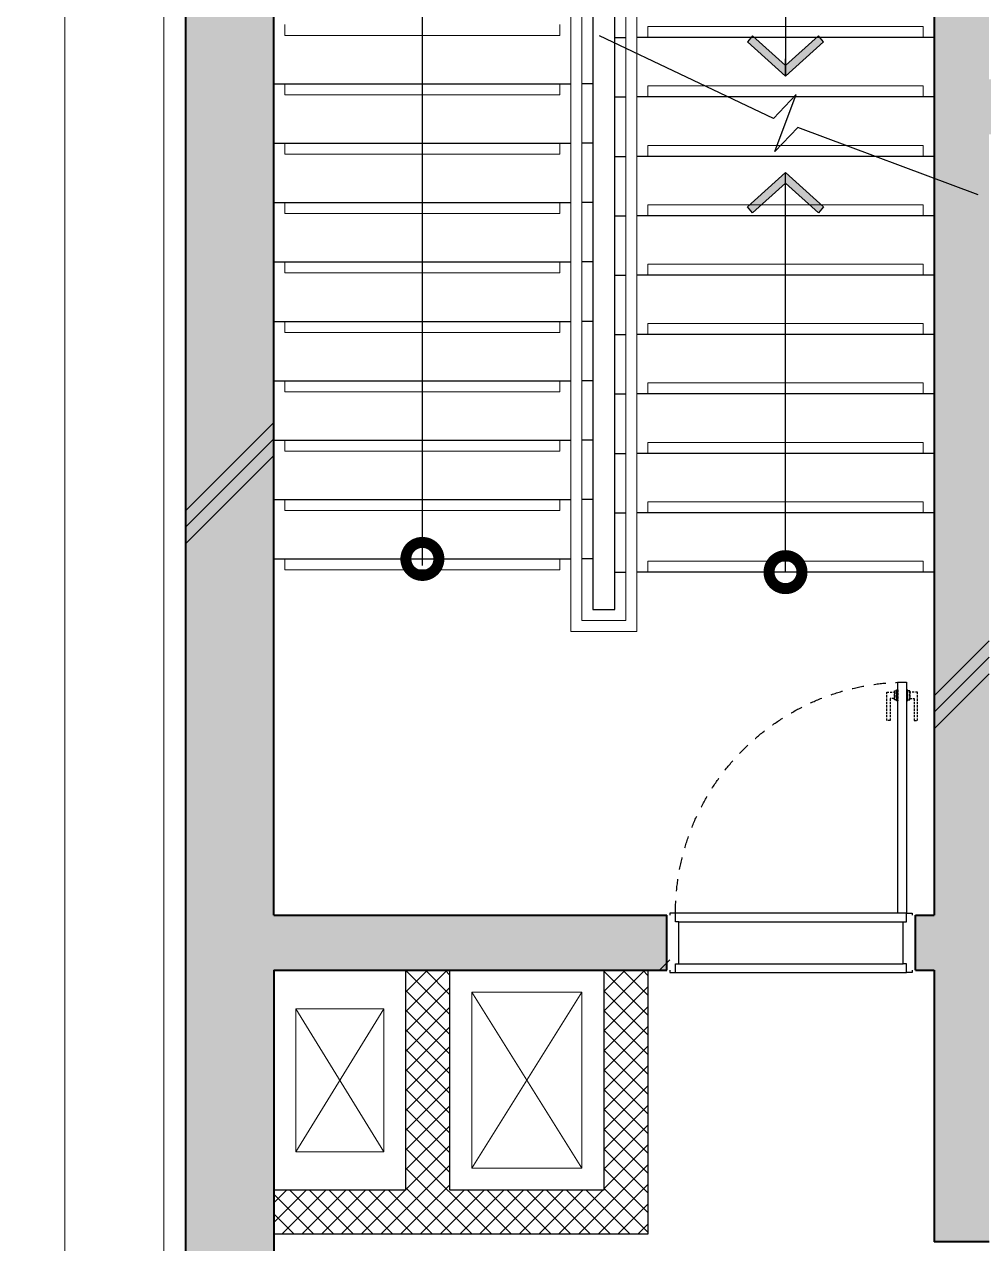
# Model space of a CAD drawing. Header units: millimetres. Extents: x 3546612 to 5615882, y 547008 to 3162891.
# Drawn here: x 5377392 to 5381750, y 2420775 to 2426318 of the extents above; entities that cross this region are included whole.
import ezdxf

# ---------------------------------------------------------------- set-up
doc = ezdxf.new("R2010")
doc.units = ezdxf.units.MM
doc.linetypes.add('XR-평면도$0$DASHEDX2', pattern=[1.5, 1, -0.5])
doc.linetypes.add('XR-평면도$0$HID', pattern=[2, 1.1, -0.9])
for name, color, linetype, lineweight in [('XR-평면도$0$A-CNTL', 9, 'Continuous', 15), ('XR-평면도$0$A-CONC-LIN1', 9, 'Continuous', 40), ('XR-평면도$0$A-DWXM-DOOR', 9, 'Continuous', 25), ('XR-평면도$0$A-ELEV-LIN3', 9, 'Continuous', 18), ('XR-평면도$0$A-SSXM-STAIR', 9, 'Continuous', 25), ('XR-평면도$0$A-SSXS-HAND', 9, 'Continuous', 20), ('XR-평면도$0$A-WAXM-BLOC', 9, 'Continuous', 25), ('XR-평면도$0$A-XXXX-HATC', 9, 'Continuous', 18), ('XR-평면도$0$A-XXXX-OPEN', 9, 'Continuous', 15), ('XR-평면도$0$A-XXXX-SYMB', 9, 'Continuous', 25)]:
    doc.layers.add(name, color=color, linetype=linetype, lineweight=lineweight)
doc.layers.add('XR-평면도$0$A-CONC-SOLD', color=9, linetype='Continuous')

# ---------------------------------------------------------------- blocks, each defined once
blk = doc.blocks.new('XR-평면도$0$ARROW')
blk.add_lwpolyline([(-0.002, 0.87), (0.738, 0), (-0.002, -0.87), (0.15, -1), (1, 0), (0.15, 1)], close=True)
for points in [[(-0.002, 0.87), (0.15, 1), (0.738, 0), (1, 0)], [(0.738, 0), (1, 0), (-0.002, -0.87), (0.15, -1)]]:
    blk.add_solid(points)
blk = doc.blocks.new('XR-평면도$0$계단실(기준층)230530')
at = {"layer": 'XR-평면도$0$A-ELEV-LIN3'}
for points in [[(-3403641.1, 1602620.6), (-3403641.1, 1602570.6), (-3402391.1, 1602570.6), (-3402391.1, 1602620.6)], [(-3400741.1, 1602560.6), (-3400741.1, 1602610.6), (-3401991.1, 1602610.6), (-3401991.1, 1602576.5)], [(-3401991.1, 1602576.5), (-3401991.1, 1602560.6)], [(-3403641.1, 1602350.6), (-3403641.1, 1602300.6), (-3402391.1, 1602300.6), (-3402391.1, 1602350.6)], [(-3400741.1, 1602290.6), (-3400741.1, 1602340.6), (-3401991.1, 1602340.6), (-3401991.1, 1602290.6)], [(-3403641.1, 1602080.6), (-3403641.1, 1602030.6), (-3402391.1, 1602030.6), (-3402391.1, 1602080.6)], [(-3400741.1, 1602020.6), (-3400741.1, 1602070.6), (-3401991.1, 1602070.6), (-3401991.1, 1602020.6)], [(-3403641.1, 1601810.6), (-3403641.1, 1601760.6), (-3402391.1, 1601760.6), (-3402391.1, 1601810.6)], [(-3400741.1, 1601750.6), (-3400741.1, 1601800.6), (-3401991.1, 1601800.6), (-3401991.1, 1601750.6)], [(-3403641.1, 1601540.6), (-3403641.1, 1601490.6), (-3402391.1, 1601490.6), (-3402391.1, 1601540.6)], [(-3400741.1, 1601480.6), (-3400741.1, 1601530.6), (-3401991.1, 1601530.6), (-3401991.1, 1601480.6)], [(-3403641.1, 1601270.6), (-3403641.1, 1601220.6), (-3402391.1, 1601220.6), (-3402391.1, 1601270.6)], [(-3400741.1, 1601210.6), (-3400741.1, 1601260.6), (-3401991.1, 1601260.6), (-3401991.1, 1601210.6)], [(-3403641.1, 1601000.6), (-3403641.1, 1600950.6), (-3402391.1, 1600950.6), (-3402391.1, 1601000.6)], [(-3400741.1, 1600940.6), (-3400741.1, 1600990.6), (-3401991.1, 1600990.6), (-3401991.1, 1600940.6)], [(-3403641.1, 1600730.6), (-3403641.1, 1600680.6), (-3402391.1, 1600680.6), (-3402391.1, 1600730.6)], [(-3400741.1, 1600670.6), (-3400741.1, 1600720.6), (-3401991.1, 1600720.6), (-3401991.1, 1600670.6)], [(-3403641.1, 1600460.6), (-3403641.1, 1600410.6), (-3402391.1, 1600410.6), (-3402391.1, 1600460.6)], [(-3400741.1, 1600400.6), (-3400741.1, 1600450.6), (-3401991.1, 1600450.6), (-3401991.1, 1600400.6)], [(-3403641.1, 1600190.6), (-3403641.1, 1600140.6), (-3402391.1, 1600140.6), (-3402391.1, 1600190.6)], [(-3400741.1, 1600130.6), (-3400741.1, 1600180.6), (-3401991.1, 1600180.6), (-3401991.1, 1600130.6)]]:
    blk.add_lwpolyline(points, dxfattribs=at)
at = {"layer": 'XR-평면도$0$A-SSXM-STAIR'}
for points in [[(-3402141.1, 1599960.6), (-3402141.1, 1603870.6), (-3402241.1, 1603870.6), (-3402241.1, 1599960.6), (-3402141.1, 1599960.6)], [(-3402141.1, 1602560.6), (-3402091.1, 1602560.6)], [(-3400691.1, 1602560.6), (-3402041.1, 1602560.6)], [(-3403691.1, 1602350.6), (-3402341.1, 1602350.6)], [(-3402241.1, 1602350.6), (-3402291.1, 1602350.6)], [(-3402241.1, 1602350.6), (-3402291.1, 1602350.6)], [(-3402141.1, 1602290.6), (-3402091.1, 1602290.6)], [(-3400691.1, 1602290.6), (-3402041.1, 1602290.6)], [(-3403691.1, 1602080.6), (-3402341.1, 1602080.6)], [(-3402241.1, 1602080.6), (-3402291.1, 1602080.6)], [(-3402241.1, 1602080.6), (-3402291.1, 1602080.6)], [(-3402141.1, 1602020.6), (-3402091.1, 1602020.6)], [(-3400691.1, 1602020.6), (-3402041.1, 1602020.6)], [(-3403691.1, 1601810.6), (-3402341.1, 1601810.6)], [(-3402241.1, 1601810.6), (-3402291.1, 1601810.6)], [(-3402241.1, 1601810.6), (-3402291.1, 1601810.6)], [(-3402141.1, 1601750.6), (-3402091.1, 1601750.6)], [(-3400691.1, 1601750.6), (-3402041.1, 1601750.6)], [(-3403691.1, 1601540.6), (-3402341.1, 1601540.6)], [(-3402241.1, 1601540.6), (-3402291.1, 1601540.6)], [(-3402241.1, 1601540.6), (-3402291.1, 1601540.6)], [(-3402141.1, 1601480.6), (-3402091.1, 1601480.6)], [(-3400691.1, 1601480.6), (-3402041.1, 1601480.6)], [(-3403691.1, 1601270.6), (-3402341.1, 1601270.6)], [(-3402241.1, 1601270.6), (-3402291.1, 1601270.6)], [(-3402241.1, 1601270.6), (-3402291.1, 1601270.6)], [(-3402141.1, 1601210.6), (-3402091.1, 1601210.6)], [(-3400691.1, 1601210.6), (-3402041.1, 1601210.6)], [(-3403691.1, 1601000.6), (-3402341.1, 1601000.6)], [(-3402241.1, 1601000.6), (-3402291.1, 1601000.6)], [(-3402241.1, 1601000.6), (-3402291.1, 1601000.6)], [(-3402141.1, 1600940.6), (-3402091.1, 1600940.6)], [(-3400691.1, 1600940.6), (-3402041.1, 1600940.6)], [(-3403691.1, 1600730.6), (-3402341.1, 1600730.6)], [(-3402241.1, 1600730.6), (-3402291.1, 1600730.6)], [(-3402241.1, 1600730.6), (-3402291.1, 1600730.6)], [(-3402141.1, 1600670.6), (-3402091.1, 1600670.6)], [(-3400691.1, 1600670.6), (-3402041.1, 1600670.6)], [(-3403691.1, 1600460.6), (-3402341.1, 1600460.6)], [(-3402241.1, 1600460.6), (-3402291.1, 1600460.6)], [(-3402241.1, 1600460.6), (-3402291.1, 1600460.6)], [(-3402141.1, 1600400.6), (-3402091.1, 1600400.6)], [(-3400691.1, 1600400.6), (-3402041.1, 1600400.6)], [(-3403691.1, 1600190.6), (-3402341.1, 1600190.6)], [(-3402241.1, 1600190.6), (-3402291.1, 1600190.6)], [(-3402241.1, 1600190.6), (-3402291.1, 1600190.6)], [(-3402141.1, 1600130.6), (-3402091.1, 1600130.6)], [(-3400691.1, 1600130.6), (-3402041.1, 1600130.6)]]:
    blk.add_lwpolyline(points, dxfattribs=at)
at = {"layer": 'XR-평면도$0$A-SSXS-HAND'}
for points in [[(-3402041.1, 1602630.3), (-3402041.1, 1603970.6), (-3402341.1, 1603970.6), (-3402341.1, 1599860.6), (-3402041.1, 1599860.6), (-3402041.1, 1602630.3)], [(-3402091.1, 1602654), (-3402091.1, 1603920.6), (-3402291.1, 1603920.6), (-3402291.1, 1599910.6), (-3402091.1, 1599910.6), (-3402091.1, 1602654)]]:
    blk.add_lwpolyline(points, dxfattribs=at)
at = {"layer": 'XR-평면도$0$A-XXXX-SYMB'}
for points in [[(-3403015.7, 1600161), (-3403015.7, 1604476), (-3401365.7, 1604476), (-3401366.1, 1602385.2)], [(-3400491.1, 1601845.9), (-3401310.7, 1602151.5), (-3401414.1, 1602042.9), (-3401318.1, 1602301.3), (-3401421.4, 1602192.7), (-3402211.9, 1602567.9)], [(-3401366.1, 1602385.2), (-3401366.1, 1602463.6)], [(-3401366.1, 1600130.6), (-3401366.1, 1601947.2)]]:
    blk.add_lwpolyline(points, dxfattribs=at)
at = {"layer": 'XR-평면도$0$A-XXXX-SYMB', "const_width": 150}
for points in [[(-3403041.1, 1600190.6, 1), (-3402991.1, 1600190.6, 1)], [(-3401391.1, 1600130.6, 1), (-3401341.1, 1600130.6, 1)]]:
    blk.add_lwpolyline(points, format="xyb", close=True, dxfattribs=at)
at = {"layer": 'XR-평면도$0$A-XXXX-SYMB', "yscale": 172.3206394866575, "zscale": 183.004177226685}
for p, xscale, rotation in [((-3401366.1, 1602568.3), 183.004177226685, 270), ((-3401366.1, 1601764.2), -183.004177226685, 269.9999999999999)]:
    blk.add_blockref('XR-평면도$0$ARROW', p, dxfattribs=dict(at, xscale=xscale, rotation=rotation))
blk = doc.blocks.new('XR-평면도$0$중심선(210216)')
at = {"layer": 'XR-평면도$0$A-CNTL', "ltscale": 300}
blk.add_lwpolyline([(55000, 206000), (55000, -10000)], dxfattribs=at)
blk = doc.blocks.new('XR-평면도$0$도어250(1100)')
at = {"layer": 'XR-평면도$0$A-DWXM-DOOR', "color": 9, "linetype": 'XR-평면도$0$DASHEDX2', "ltscale": 10}
for points in [[(-25, 1005), (10, 1005), (10, 975), (-10, 975), (-10, 875), (-25, 875)], [(20, 1010), (20, 970), (10, 970), (10, 1010)], [(20, 965), (20, 1015), (25, 1015), (25, 965)], [(70, 965), (70, 1015), (65, 1015), (65, 965)], [(70, 1010), (70, 970), (80, 970), (80, 1010)], [(115, 1005), (80, 1005), (80, 975), (100, 975), (100, 875), (115, 875)]]:
    blk.add_lwpolyline(points, close=True, dxfattribs=at)
at = {"layer": 'XR-평면도$0$A-DWXM-DOOR'}
blk.add_lwpolyline([(65, 0), (65, 1050), (25, 1050), (25, 0)], close=True, dxfattribs=at)
at = {"layer": 'XR-평면도$0$A-DWXM-DOOR', "color": 0}
for points in [[(0, -260), (0, -270), (25, -270), (25, -230), (40, -230), (40, -40), (25, -40), (25, 0), (0, 0), (0, -10)], [(1100, -260), (1100, -270), (1075, -270), (1075, -230), (1060, -230), (1060, -40), (1075, -40), (1075, 0), (1100, 0), (1100, -10)]]:
    blk.add_lwpolyline(points, dxfattribs=at)
at = {"layer": 'XR-평면도$0$A-DWXM-DOOR', "color": 9}
for points in [[(25, 0), (1075, 0)], [(1060, -40), (40, -40)], [(1075, -270), (25, -270)], [(1060, -230), (40, -230)]]:
    blk.add_lwpolyline(points, dxfattribs=at)
at = {"layer": 'XR-평면도$0$A-DWXM-DOOR', "color": 1, "linetype": 'XR-평면도$0$HID', "ltscale": 50}
blk.add_arc((25, 0), 1050, 0, 90, dxfattribs=at)
blk = doc.blocks.new('XR-평면도$0$CORE_02_05_B2 3F에서8F (230330)')
at = {"layer": 'XR-평면도$0$A-CONC-SOLD'}
h = blk.add_hatch(dxfattribs=at)
h.set_pattern_fill('CONC', color=256, scale=100)
h.set_pattern_definition([(45, (-237243, -745220.6), (-2121.32, 2121.32), []), (45, (-237243, -745145.6), (-2121.32, 2121.32), []), (45, (-237243, -745070.6), (-2121.32, 2121.32), [])])
h.paths.add_polyline_path([(9500, 12000), (9500, 11800), (9900, 11800), (9900, 12400), (5800, 12400), (5800, 12000)], flags=17)
h.paths.add_polyline_path([(2250, 3450), (2250, 6825), (1900, 6825), (1900, 6575), (2000, 6575), (2000, 3450), (400, 3450), (400, 6575), (1285, 6575), (1285, 6825), (400, 6825), (400, 8250), (775, 8250), (775, 8500), (400, 8500), (400, 12000), (1900, 12000), (1900, 8500), (1375, 8500), (1375, 8250), (4250, 8250), (4250, 9200), (4000, 9200), (4000, 8500), (2150, 8500), (2150, 12000), (4000, 12000), (4000, 9800), (4250, 9800), (4250, 12000), (4700, 12000), (4700, 12400), (0, 12400), (0, 0), (9900, 0), (9900, 10685), (9500, 10685), (9500, 10000), (6250, 10000), (6250, 9600), (6500, 9600), (6500, 9750), (9500, 9750), (9500, 7250), (7700, 7250), (7700, 7000), (9500, 7000), (9500, 400), (6500, 400), (6500, 7000), (6600, 7000), (6600, 7250), (6500, 7250), (6500, 8500), (6250, 8500), (6250, 3450), (5800, 3450), (5800, 3200), (6250, 3200), (6250, 400), (3500, 400), (3500, 1400), (3250, 1400), (3250, 400), (400, 400), (400, 3200), (3250, 3200), (3250, 2700), (3500, 2700), (3500, 3200), (4700, 3200), (4700, 3450)])
at = {"layer": 'XR-평면도$0$A-XXXX-HATC'}
h = blk.add_hatch(color=253, dxfattribs=at)
h.dxf.hatch_style = 1
h.paths.add_polyline_path([(0, 12400), (0, 0), (9900, 0), (9900, 10685), (9500, 10685), (9500, 10000), (6250, 10000), (6250, 9615), (6500, 9615), (6500, 9750), (9500, 9750), (9500, 7250), (7715, 7250), (7715, 7000), (9500, 7000), (9500, 400), (6500, 400), (6500, 7000), (6585, 7000), (6585, 7250), (6500, 7250), (6500, 8485), (6250, 8485), (6250, 3450), (5815, 3450), (5815, 3200), (6250, 3200), (6250, 400), (3500, 400), (3500, 1200), (3250, 1200), (3250, 400), (400, 400), (400, 3200), (3250, 3200), (3250, 2500), (3500, 2500), (3500, 3200), (4685, 3200), (4685, 3450), (400, 3450), (400, 6575), (1285, 6575), (1285, 6825), (400, 6825), (400, 8250), (760, 8250), (760, 8500), (400, 8500), (400, 12000), (1900, 12000), (1900, 8500), (1390, 8500), (1390, 8250), (4250, 8250), (4250, 9185), (4000, 9185), (4000, 8500), (2150, 8500), (2150, 12000), (4000, 12000), (4000, 9815), (4250, 9815), (4250, 12000), (4685, 12000), (4685, 12400)])
h.paths.add_polyline_path([(5815, 12400), (5815, 12000), (9500, 12000), (9500, 11815), (9900, 11815), (9900, 12400)])
h.paths.add_polyline_path([(2250, 3450), (2250, 6825), (1915, 6825), (1915, 6575), (2000, 6575), (2000, 3450)])
h = blk.add_hatch(dxfattribs=at)
h.set_pattern_fill('ANSI37', color=256, scale=20, style=0)
h.set_pattern_definition([(45, (0, 12400), (-44.90128, 44.90128), []), (135, (0, 12400), (-44.90128, -44.90128), [])])
h.paths.add_polyline_path([(7800, 7250), (7800, 8450), (9500, 8450), (9500, 8350), (7900, 8350), (7900, 7250)])
h.paths.add_polyline_path([(7900, 7250), (7900, 8350), (9500, 8350), (9500, 8250), (8900, 8250), (8900, 7250), (8700, 7250), (8700, 8250), (8000, 8250), (8000, 7250)])
at = {"layer": 'XR-평면도$0$A-CONC-LIN1'}
for p, q in [((6250, 8485), (6500, 8485)), ((6585, 7250), (6585, 7000)), ((7715, 7250), (7715, 7000))]:
    blk.add_line(p, q, dxfattribs=at)
for points in [[(9900, 10685), (9900, 0), (0, 0), (0, 12400), (4685, 12400)], [(9500, 7250), (9500, 9750), (6500, 9750)], [(6500, 7250), (6500, 8485)], [(6585, 7250), (6500, 7250)], [(9500, 7250), (7715, 7250)], [(9500, 7000), (9500, 400), (6500, 400), (6500, 7000)], [(6585, 7000), (6500, 7000)], [(9500, 7000), (7715, 7000)]]:
    blk.add_lwpolyline(points, dxfattribs=at)
at = {"layer": 'XR-평면도$0$A-WAXM-BLOC', "ltscale": 50}
for points in [[(7800, 7250), (7800, 8450), (9500, 8450)], [(8000, 7250), (8000, 8250), (8700, 8250)], [(8700, 8250), (8700, 7250)], [(8900, 8250), (9500, 8250)], [(8900, 8250), (8900, 7250)]]:
    blk.add_lwpolyline(points, dxfattribs=at)
at = {"layer": 'XR-평면도$0$A-XXXX-OPEN', "ltscale": 20}
for p, q in [((8100, 7350), (8600, 8150)), ((8100, 8150), (8600, 7350)), ((9000, 8075), (9400, 7425)), ((9000, 7425), (9400, 8075))]:
    blk.add_line(p, q, dxfattribs=at)
for points in [[(8100, 8150), (8600, 8150), (8600, 7350), (8100, 7350)], [(9000, 8075), (9400, 8075), (9400, 7425), (9000, 7425)]]:
    blk.add_lwpolyline(points, close=True, dxfattribs=at)
at = {"xscale": -1, "rotation": 180}
blk.add_blockref('XR-평면도$0$도어250(1100)', (6600, 6990), dxfattribs=at)

msp = doc.modelspace()

# ---------------------------------------------------------------- linework, layer by layer
at = {"layer": 'XR-평면도$0$A-ELEV-LIN3'}
for points in [[(5378125, 2429267.6), (5378125, 2429867.6), (5377025, 2429867.6), (5377025, 2428367.6), (5378125, 2428367.6), (5378125, 2416867.6), (5337475, 2416867.6), (5337475, 2423867.6), (5333025, 2423867.6), (5333025, 2428367.6), (5334125, 2428367.6), (5334125, 2429867.6), (5333025, 2429867.6), (5333025, 2429267.6), (5322975, 2429267.6), (5322975, 2429867.6), (5322675, 2429867.6), (5322675, 2444567.6), (5323375, 2444567.6), (5323375, 2445967.6)], [(5378125, 2429267.6), (5378125, 2429867.6), (5377025, 2429867.6), (5377025, 2428367.6), (5378125, 2428367.6), (5378125, 2416867.6), (5337475, 2416867.6), (5337475, 2423867.6), (5333025, 2423867.6), (5333025, 2428367.6), (5334125, 2428367.6), (5334125, 2429867.6), (5333025, 2429867.6), (5333025, 2429267.6), (5322975, 2429267.6), (5322975, 2429867.6), (5322675, 2429867.6), (5322675, 2444567.6), (5323375, 2444567.6), (5323375, 2445967.6)], [(5378125, 2429267.6), (5378125, 2429867.6), (5377025, 2429867.6), (5377025, 2428367.6), (5378125, 2428367.6), (5378125, 2416867.6), (5337475, 2416867.6), (5337475, 2423867.6), (5333025, 2423867.6), (5333025, 2428367.6), (5334125, 2428367.6), (5334125, 2429867.6), (5333025, 2429867.6), (5333025, 2429267.6), (5322975, 2429267.6), (5322975, 2429867.6), (5322675, 2429867.6), (5322675, 2444567.6), (5323375, 2444567.6), (5323375, 2445967.6)], [(5458075, 2428767.6), (5458075, 2430267.6), (5456475, 2430267.6), (5456475, 2429367.6), (5444225, 2429367.6), (5444225, 2429967.6), (5442925, 2429967.6), (5442925, 2428267.6), (5444025, 2428267.6), (5444025, 2416967.6), (5388125, 2416967.6), (5388125, 2428267.6), (5389225, 2428267.6), (5389225, 2429967.6), (5387925, 2429967.6), (5387925, 2429367.6), (5378225, 2429367.6), (5378225, 2429967.6), (5376925, 2429967.6), (5376925, 2428267.6), (5378025, 2428267.6), (5378025, 2416967.6), (5337575, 2416967.6)], [(5458075, 2428767.6), (5458075, 2430267.6), (5456475, 2430267.6), (5456475, 2429367.6), (5444225, 2429367.6), (5444225, 2429967.6), (5442925, 2429967.6), (5442925, 2428267.6), (5444025, 2428267.6), (5444025, 2416967.6), (5388125, 2416967.6), (5388125, 2428267.6), (5389225, 2428267.6), (5389225, 2429967.6), (5387925, 2429967.6), (5387925, 2429367.6), (5378225, 2429367.6), (5378225, 2429967.6), (5376925, 2429967.6), (5376925, 2428267.6), (5378025, 2428267.6), (5378025, 2416967.6), (5337575, 2416967.6)], [(5458075, 2428767.6), (5458075, 2430267.6), (5456475, 2430267.6), (5456475, 2429367.6), (5444225, 2429367.6), (5444225, 2429967.6), (5442925, 2429967.6), (5442925, 2428267.6), (5444025, 2428267.6), (5444025, 2416967.6), (5388125, 2416967.6), (5388125, 2428267.6), (5389225, 2428267.6), (5389225, 2429967.6), (5387925, 2429967.6), (5387925, 2429367.6), (5378225, 2429367.6), (5378225, 2429967.6), (5376925, 2429967.6), (5376925, 2428267.6), (5378025, 2428267.6), (5378025, 2416967.6), (5337575, 2416967.6)]]:
    msp.add_lwpolyline(points, dxfattribs=at)

# ---------------------------------------------------------------- block references
msp.add_blockref('XR-평면도$0$계단실(기준층)230530', (8782216.1, 823697))
msp.add_blockref('XR-평면도$0$계단실(기준층)230530', (8782216.1, 823697))
msp.add_blockref('XR-평면도$0$계단실(기준층)230530', (8782216.1, 823697))
at = {"rotation": 180}
msp.add_blockref('XR-평면도$0$CORE_02_05_B2 3F에서8F (230330)', (5388025, 2429267.6), dxfattribs=at)
msp.add_blockref('XR-평면도$0$CORE_02_05_B2 3F에서8F (230330)', (5388025, 2429267.6), dxfattribs=at)
msp.add_blockref('XR-평면도$0$CORE_02_05_B2 3F에서8F (230330)', (5388025, 2429267.6), dxfattribs=at)
at = {"layer": 'XR-평면도$0$A-CNTL'}
msp.add_blockref('XR-평면도$0$중심선(210216)', (5322575, 2339367.6), dxfattribs=at)

doc.saveas('drawing.dxf')
